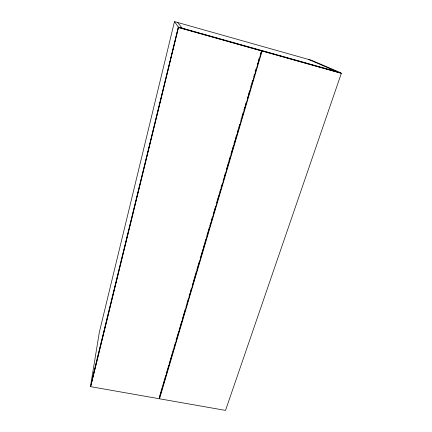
<?xml version="1.0" encoding="UTF-8"?>
<svg xmlns="http://www.w3.org/2000/svg" width="432" height="432" viewBox="0 0 432 432"><rect width="100%" height="100%" fill="white"/><g stroke="black" fill="none" stroke-linecap="round" stroke-linejoin="round"><path stroke-width="0.65" d="M90.639 386.662L178.459 27.34L261.684 50.9L159.181 398.725L90.639 386.662L178.459 27.34M174.49 21.6L99.338 332.24L90.763 384.707L178.303 27.054L174.49 21.6L311.58 60.302L340.459 72.635L178.303 27.054M159.683 396.047L162.351 386.991M162.734 385.695L165.78 375.349M166.163 374.053L168.831 364.997M169.209 363.706L172.255 353.354M172.638 352.064L173.588 348.829M173.972 347.533L175.306 343.008M176.067 340.421L178.735 331.366M179.113 330.07L180.068 326.835M180.446 325.544L181.78 321.014M182.542 318.427L185.209 309.371M185.971 306.785L186.543 304.846M186.926 303.55L188.26 299.025M189.022 296.438L189.972 293.204M190.355 291.908L191.306 288.673M192.451 284.796L193.018 282.852M193.401 281.561L196.447 271.21M196.83 269.919L199.498 260.863M200.259 258.277L202.927 249.221M203.305 247.925L204.26 244.69M204.638 243.4L205.972 238.869M206.734 236.282L209.401 227.227M209.785 225.936L210.735 222.701M211.118 221.405L212.452 216.88M213.214 214.294L214.164 211.059M214.547 209.763L215.498 206.528M216.643 202.651L217.21 200.707M217.593 199.417L218.927 194.886M219.688 192.299L220.639 189.065M221.022 187.774L221.972 184.54M223.117 180.657L223.69 178.718M224.068 177.422L225.401 172.897M226.546 169.015L227.119 167.076M227.497 165.78L228.452 162.545M228.83 161.255L230.164 156.724M230.926 154.138L233.593 145.082M233.977 143.791L234.927 140.557M235.31 139.261L236.644 134.735M237.406 132.149L238.356 128.914M238.739 127.618L239.69 124.384M240.835 120.506L241.402 118.562M241.785 117.272L243.119 112.741M243.88 110.155L244.831 106.92M245.214 105.629L246.164 102.395M247.309 98.512L247.882 96.574M248.26 95.278L249.593 90.752M250.738 86.87L251.311 84.931M251.689 83.635L252.644 80.401M253.784 76.523L254.356 74.579M255.118 71.993L256.073 68.758M257.213 64.876L257.785 62.937M258.169 61.646L259.119 58.412M260.264 54.529L260.836 52.591M159.521 398.785L262.089 51.019L261.403 50.647L341.361 73.289L225.526 410.4L159.521 398.785L159.494 396.695M178.616 27.562L261.684 50.9M262.089 51.019L341.361 73.289M308.61 59.465L336.976 71.658M177.692 22.507L182.12 28.129"/></g></svg>
